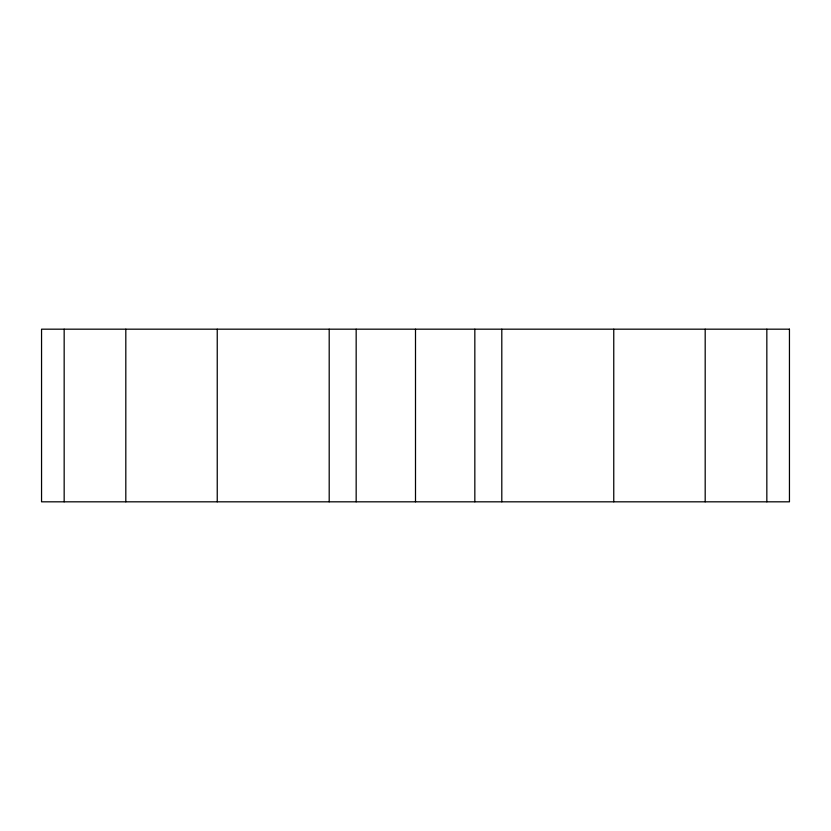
<?xml version="1.0" encoding="UTF-8"?>
<svg xmlns="http://www.w3.org/2000/svg" width="831" height="831" viewBox="0 0 831 831"><rect width="100%" height="100%" fill="white"/><g stroke="black" fill="none" stroke-linecap="round" stroke-linejoin="round"><path stroke-width="1.25" d="M766.836 329.18L766.836 501.82M705.187 329.18L705.187 501.82M613.756 329.18L613.756 501.82M501.799 329.18L501.799 501.82M474.833 329.18L474.833 501.82M415.5 329.18L415.5 501.82M356.167 329.18L356.167 501.82M329.201 329.18L329.201 501.82M217.244 329.18L217.244 501.82M125.813 329.18L125.813 501.82M64.164 329.18L64.164 501.82M789.45 329.18L41.55 329.18L41.55 501.82L789.45 501.82L789.45 329.18"/></g></svg>
